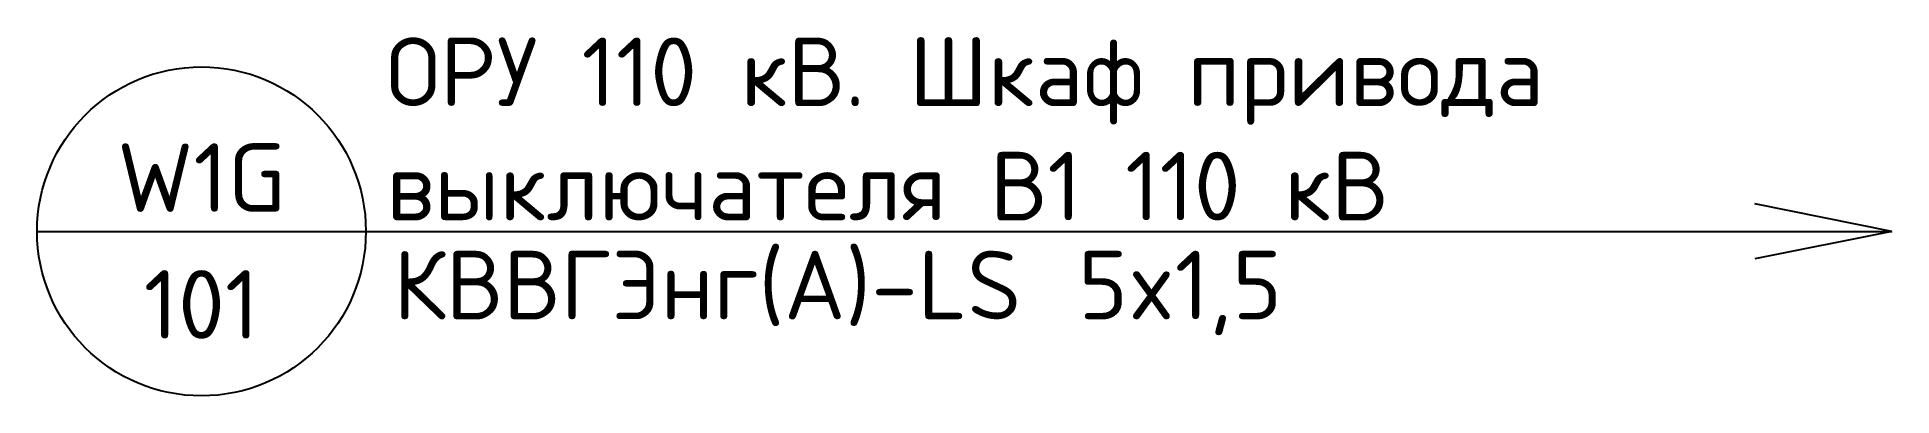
# Model space of a CAD drawing. Header units: millimetres. Extents: x 1987.5 to 2055.2, y 1322.5 to 1335.5.
import ezdxf
from ezdxf.enums import TextEntityAlignment as Align

# ---------------------------------------------------------------- set-up
doc = ezdxf.new("R2010")
doc.units = ezdxf.units.MM
doc.styles.add('ISOCPEUR_1.0', font='isocpeur.ttf')

# ---------------------------------------------------------------- blocks, each defined once
blk = doc.blocks.new('*U2')
at = {"color": 0, "lineweight": -2}
for p, q in [((67.698, 0), (62.698, 1)), ((0, 0), (12, 0)), ((12, 0), (67.698, 0)), ((67.698, 0), (62.698, -1))]:
    blk.add_line(p, q, dxfattribs=at)
blk.add_circle((6, 0), 6, dxfattribs=at)
at = {"style": 'ISOCPEUR_1.0'}
blk.add_attdef('АДРЕС', text='', height=2.5, dxfattribs=at).set_placement((13, 0.4), align=Align.BOTTOM_LEFT)
at = {"color": 0, "style": 'ISOCPEUR_1.0'}
for tag, p in [('МАРКА', (6, 1.961)), ('НОМЕР', (6, -2.664))]:
    blk.add_attdef(tag, text='', height=2.5, dxfattribs=at).set_placement(p, align=Align.MIDDLE_CENTER)
blk.add_attdef('ТИП1', text='', height=2.5, dxfattribs=at).set_placement((13, -0.706), align=Align.TOP_LEFT)
blk.add_attdef('ТИП2', (38, -3.206), '', height=2.5, dxfattribs=at)

msp = doc.modelspace()

# ---------------------------------------------------------------- block references
ref = msp.add_blockref('*U2', (1987.514, 1328.464))
ref.add_attrib('МАРКА', 'W1G', dxfattribs={"color": 0, "height": 2.5, "style": 'ISOCPEUR_1.0'}).set_placement((1993.514, 1330.425), align=Align.MIDDLE_CENTER)
ref.add_attrib('НОМЕР', '101', dxfattribs={"color": 0, "height": 2.5, "style": 'ISOCPEUR_1.0'}).set_placement((1993.514, 1325.8), align=Align.MIDDLE_CENTER)
ref.add_attrib('ТИП1', 'КВВГЭнг(А)-LS', dxfattribs={"color": 0, "height": 2.5, "style": 'ISOCPEUR_1.0'}).set_placement((2000.514, 1327.758), align=Align.TOP_LEFT)
ref.add_attrib('ТИП2', '5x1,5', (2025.514, 1325.258), dxfattribs={"color": 0, "height": 2.5, "style": 'ISOCPEUR_1.0'})
ref.add_attrib('АДРЕС_001', 'ОРУ 110 кВ. Шкаф привода', (2000.264, 1333.033), dxfattribs={"height": 2.5, "style": 'ISOCPEUR_1.0'})
ref.add_attrib('АДРЕС_002', 'выключателя В1 110 кВ', (2000.264, 1328.866), dxfattribs={"height": 2.5, "style": 'ISOCPEUR_1.0'})

doc.saveas('drawing.dxf')
